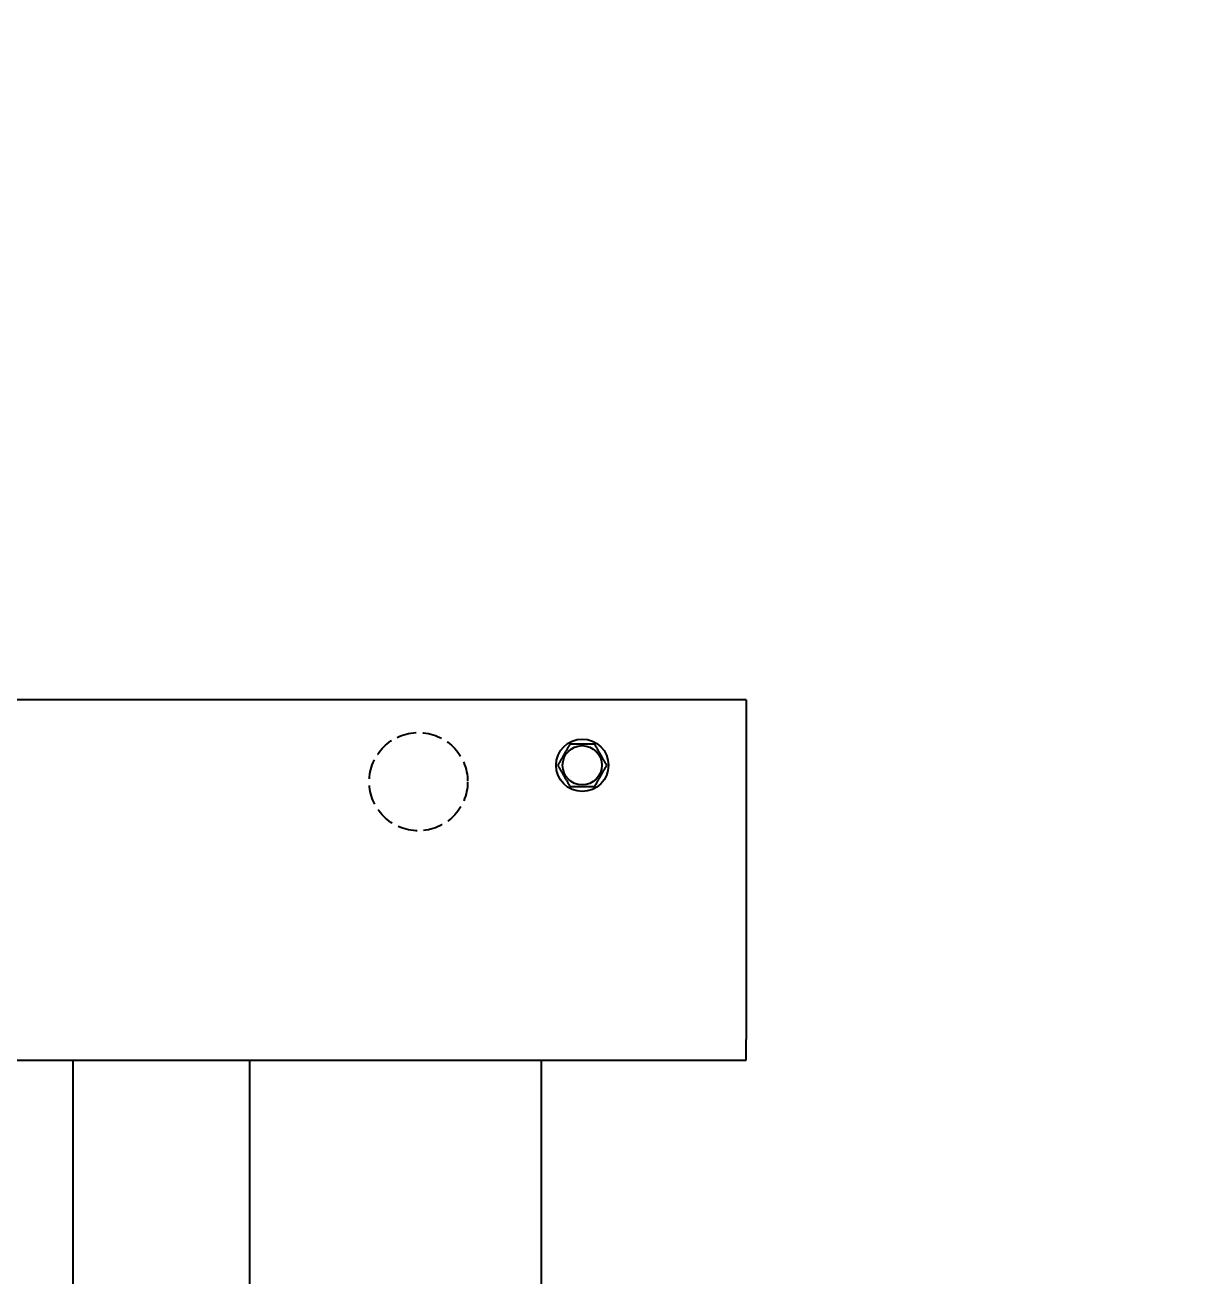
# Model space of a CAD drawing. Header units: millimetres. Extents: x -383313 to -161684, y -117025 to 99224.
# Drawn here: x -336566 to -336211.1, y -7544.7 to -7163.2 of the extents above; entities that cross this region are included whole.
import ezdxf

# ---------------------------------------------------------------- set-up
doc = ezdxf.new("R2010")
doc.units = ezdxf.units.MM
doc.header["$MEASUREMENT"] = 0
doc.linetypes.add('ESKD_shtrih', pattern=[4, 3, -1])
doc.layers.get('Defpoints').update_dxf_attribs({"color": 31})
doc.layers.add('001__КОНСТРУКТИВ__размеры внутр.', color=7, linetype='Continuous')
doc.styles.add('PSTUDIO', font='arial.ttf')
doc.dimstyles.new('PS_TICK', dxfattribs={"dimscale": 100, "dimtxt": 2.5, "dimasz": 1, "dimexe": 2, "dimexo": 2, "dimgap": 1, "dimtad": 1, "dimdec": 0, "dimzin": 0, "dimdsep": 46, "dimtxsty": 'PSTUDIO', "dimblk": 'ARCHTICK', "dimcen": 2, "dimdle": 1.5, "dimse1": 1, "dimse2": 1, "dimadec": 0, "dimazin": 0, "dimtfac": 1, "dimtdec": 0, "dimtix": 1, "dimtmove": 1, "dimatfit": 3, "dimldrblk": 'ARCHTICK', "dimfxl": 1, "dimtolj": 1, "dimtzin": 0, "dimarcsym": 0})

# ---------------------------------------------------------------- blocks, each defined once
blk = doc.blocks.new('_ArchTick')
at = {"color": 0, "linetype": 'ByBlock', "const_width": 0.15}
blk.add_lwpolyline([(-0.5, -0.5), (0.5, 0.5)], dxfattribs=at)
blk = doc.blocks.new('*D281')
at = {"layer": '001__КОНСТРУКТИВ__размеры внутр.', "color": 0, "lineweight": -2, "ltscale": 100, "transparency": 16777216}
blk.add_line((-336984.77, -5432.1), (-336984.77, -20232.4), dxfattribs=at)
at = {"layer": 'Defpoints', "color": 0, "ltscale": 100, "transparency": 16777216}
for p in [(-330226.06, -5582.1), (-336984.77, -20082.4), (-335014.06, -20082.4)]:
    blk.add_point(p, dxfattribs=at)
at = {"layer": '001__КОНСТРУКТИВ__размеры внутр.', "color": 0, "lineweight": -2, "ltscale": 100, "transparency": 16777216, "xscale": 100, "yscale": 100, "zscale": 100}
for p, rotation in [((-336984.77, -5582.1), 90), ((-336984.77, -20082.4), 270)]:
    blk.add_blockref('_ArchTick', p, dxfattribs=dict(at, rotation=rotation))
at = {"layer": '001__КОНСТРУКТИВ__размеры внутр.', "color": 0, "ltscale": 100, "transparency": 16777216, "insert": (-337212.41, -12832.25), "char_height": 250, "attachment_point": 5, "rotation": 90, "style": 'PSTUDIO'}
blk.add_mtext('\\A1;14500', dxfattribs=at)
blk = doc.blocks.new('*U114')
at = {"color": 3}
for p, q in [((-1437.44, -470), (-1437.44, 457)), ((-1348.44, -470), (-1348.44, 457)), ((-1294.56, -470), (-1294.56, 457)), ((-1500, -470), (-1500, -476.3)), ((0, -470), (-1500, -470)), ((-1500, -580), (-1500, -476.3)), ((-1500, -580), (-1162, -580))]:
    blk.add_line(p, q, dxfattribs=at)
at = {"color": 94, "linetype": 'ESKD_shtrih', "ltscale": 2}
blk.add_circle((-1400, -555), 15, dxfattribs=at)
at = {"color": 3}
for radius in [8, 6]:
    blk.add_circle((-1450, -560), radius, dxfattribs=at)
for points in [[(-1453.75, -553.5), (-1455.63, -556.75), (-1457.51, -560)], [(-1446.25, -553.5), (-1450, -553.5), (-1453.75, -553.5)], [(-1442.49, -560), (-1444.37, -556.75), (-1446.25, -553.5)], [(-1457.51, -560), (-1455.63, -563.25), (-1453.75, -566.5)], [(-1446.25, -566.5), (-1444.37, -563.25), (-1442.49, -560)], [(-1453.75, -566.5), (-1450, -566.5), (-1446.25, -566.5)]]:
    blk.add_rational_spline(points, [1.2245094272, 1.41394169484, 1.2245094272], degree=2, dxfattribs=at)

msp = doc.modelspace()

# ---------------------------------------------------------------- block references
at = {"rotation": 180}
msp.add_blockref('*U114', (-337845.92357, -7949.1439), dxfattribs=at)

# ---------------------------------------------------------------- dimensions: what is measured, and where the dimension line sits
at = {"layer": '001__КОНСТРУКТИВ__размеры внутр.', "ltscale": 100}
dim = msp.add_linear_dim(base=(-336984.76537, -20082.3977), p1=(-330226.05882, -5582.0977), p2=(-335014.05882, -20082.3977), angle=90, dimstyle='PS_TICK', dxfattribs=at)
dim.commit()
dim.dimension.update_dxf_attribs({"geometry": '*D281', "text_midpoint": (-337212.40862, -12832.2477)})

doc.saveas('drawing.dxf')
